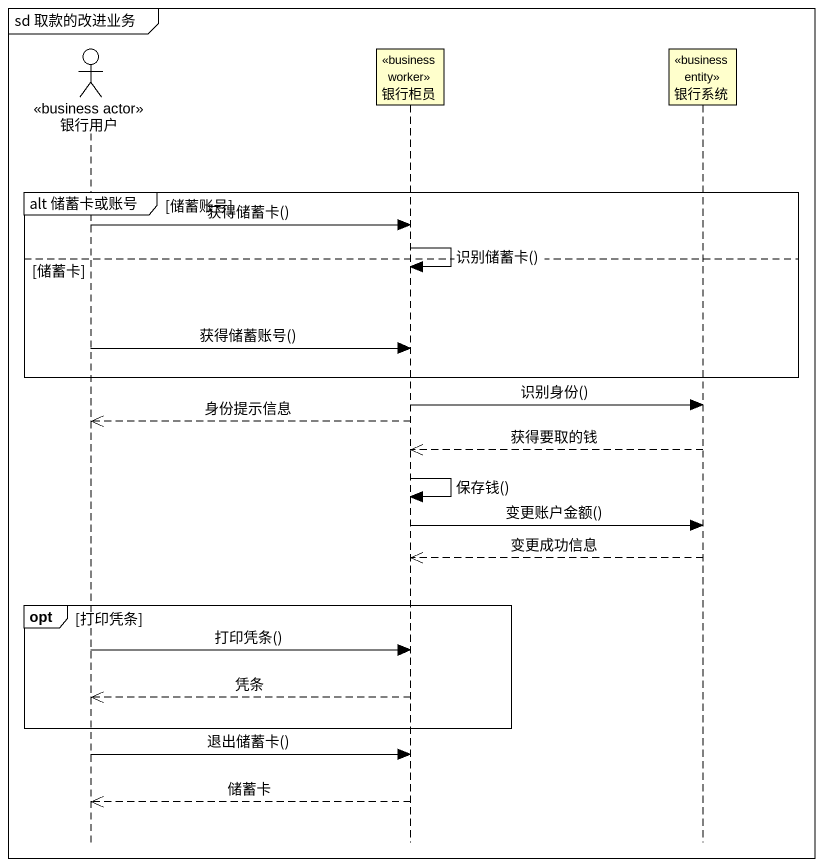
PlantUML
@startuml
mainframe sd 取款的改进业务
hide footbox
actor 银行用户 <<business actor>>
participant 银行柜员 <<business worker>>
participant 银行系统 <<business entity>>

group alt 储蓄卡或账号 [储蓄账号]
  银行用户 -> 银行柜员 : 获得储蓄卡()
  银行柜员 -> 银行柜员 : 识别储蓄卡()
else 储蓄卡
  银行用户 -> 银行柜员 : 获得储蓄账号()
end
银行柜员 -> 银行系统 : 识别身份()
银行柜员 -->> 银行用户 : 身份提示信息
银行系统 -->> 银行柜员 : 获得要取的钱
银行柜员 -> 银行柜员 : 保存钱()
银行柜员 -> 银行系统 : 变更账户金额()
银行系统 -->> 银行柜员 : 变更成功信息
opt 打印凭条
  银行用户 -> 银行柜员 : 打印凭条()
  银行柜员 -->> 银行用户 : 凭条
end
银行用户 -> 银行柜员 : 退出储蓄卡()
银行柜员 -->> 银行用户 : 储蓄卡
@enduml
